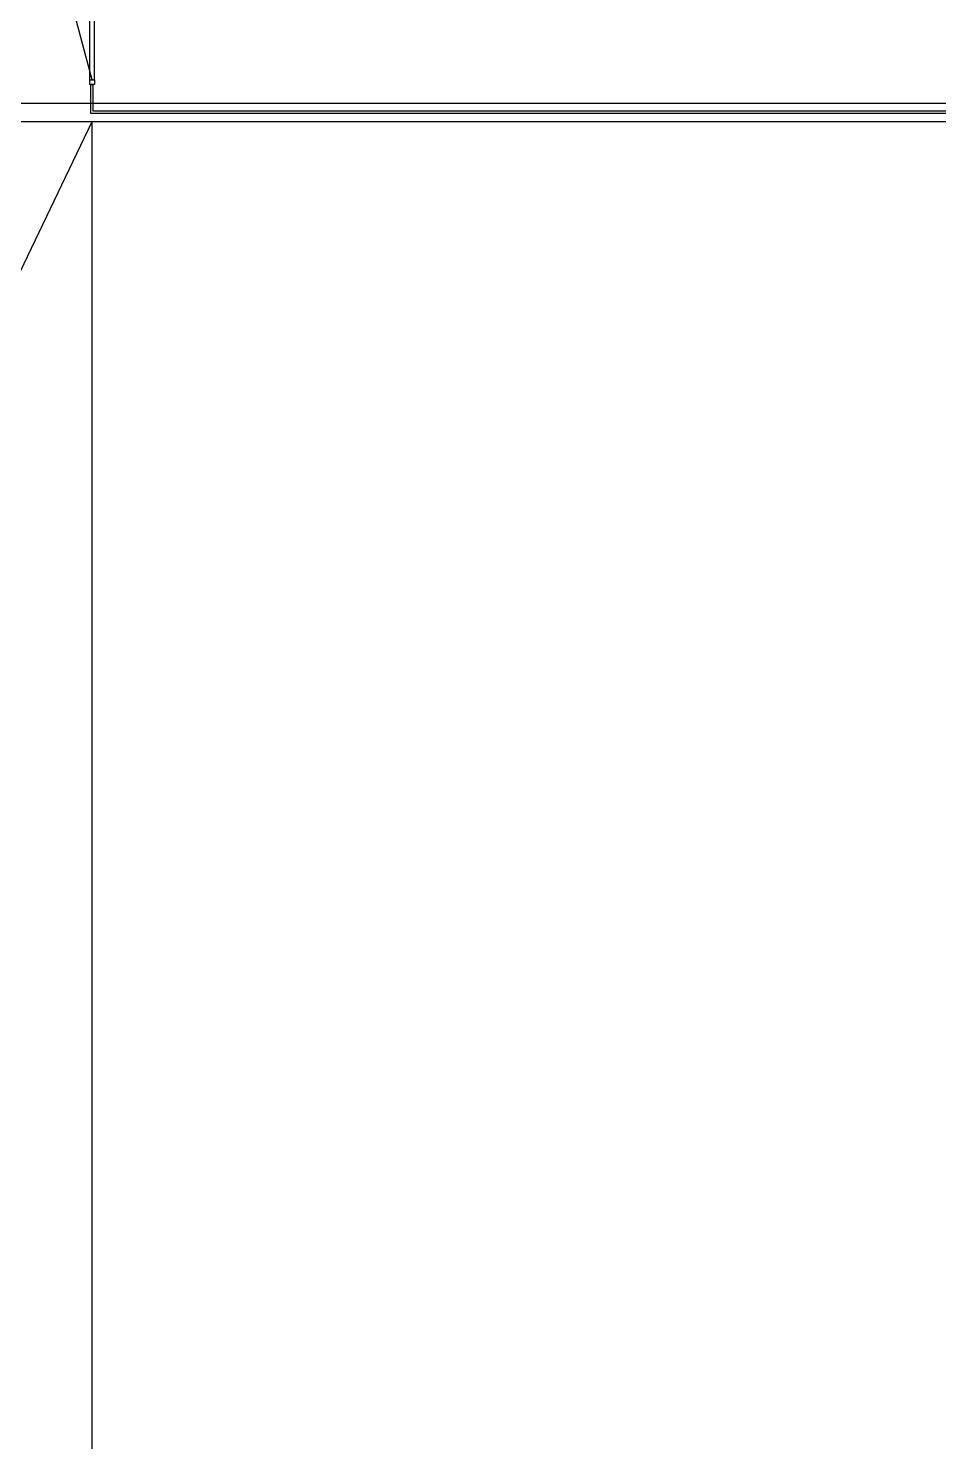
# Model space of a CAD drawing. Header units: millimetres. Extents: x -10134 to 185601, y -10232 to 93662.
# Drawn here: x 13090 to 22983, y 63664 to 79025 of the extents above; entities that cross this region are included whole.
import ezdxf

# ---------------------------------------------------------------- set-up
doc = ezdxf.new("R2010")
doc.units = ezdxf.units.MM
doc.header["$LTSCALE"] = 100
for name, color, linetype in [('A--L21', 8, 'Continuous'), ('AL22----', 8, 'Continuous'), ('AL32----', 8, 'Continuous')]:
    doc.layers.add(name, color=color, linetype=linetype)

# ---------------------------------------------------------------- blocks, each defined once
blk = doc.blocks.new('*U35', base_point=(13784, 80778))
at = {"color": 0}
for p, q in [((13759, 83140), (13759, 83090)), ((13809, 83140), (13759, 83140)), ((13809, 83090), (13809, 83140)), ((13784, 83090), (13186, 80857)), ((13759, 83090), (13809, 83090)), ((13759, 78466), (13759, 83090)), ((13809, 78466), (13809, 83090)), ((13784, 78466), (13186, 80699)), ((13759, 78416), (13759, 78466)), ((13759, 78466), (13809, 78466)), ((13809, 78416), (13759, 78416)), ((13809, 78466), (13809, 78416))]:
    blk.add_line(p, q, dxfattribs=at)
for centre, start, end in [((13784, 83090), 255, 270), ((13784, 78466), 90, 105)]:
    blk.add_arc(centre, 2312, start, end, dxfattribs=at)

msp = doc.modelspace()

# ---------------------------------------------------------------- linework, layer by layer
at = {"layer": 'A--L21'}
for p, q in [((1784, 78211), (29784, 78211)), ((1784, 78011), (29784, 78011)), ((1784, 53011), (13784, 78011)), ((13784, 28011), (13784, 78011))]:
    msp.add_line(p, q, dxfattribs=at)
at = {"layer": 'AL22----'}
for p, q in [((13772, 78098), (13772, 78416)), ((13797, 78123), (13797, 78416)), ((29784, 78098), (13772, 78098)), ((29784, 78123), (13797, 78123))]:
    msp.add_line(p, q, dxfattribs=at)
at = {"layer": 'AL22----', "linetype": 'Continuous'}
msp.add_line((13772, 78416), (13797, 78416), dxfattribs=at)

# ---------------------------------------------------------------- block references
at = {"layer": 'AL32----'}
msp.add_blockref('*U35', (13784, 80778), dxfattribs=at)

doc.saveas('drawing.dxf')
